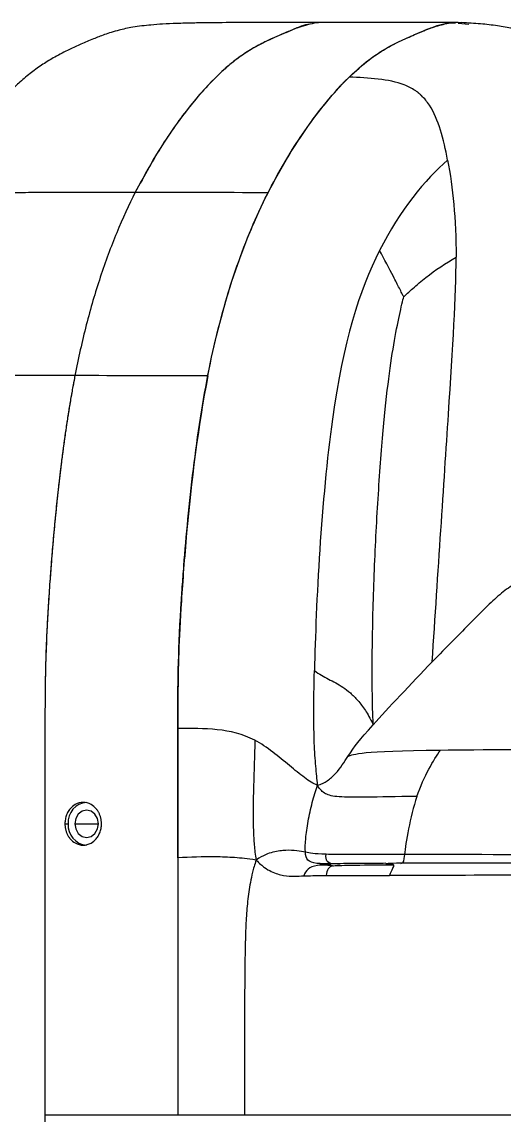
# Model space of a CAD drawing. Header units: millimetres. Extents: x 0 to 1189, y 0 to 841.
# Drawn here: x 651.6 to 682.7, y 315.5 to 385.9 of the extents above; entities that cross this region are included whole.
import ezdxf

# ---------------------------------------------------------------- set-up
doc = ezdxf.new("R2010")
doc.units = ezdxf.units.MM

msp = doc.modelspace()

# ---------------------------------------------------------------- linework, layer by layer
at = {"color": 7, "linetype": 'Continuous', "lineweight": 25}
for p, q in [((679.743, 385.8), (680.425, 385.746)), ((672.647, 338.621), (672.683, 338.675)), ((671.408, 331.684), (671.184, 331.687)), ((671.733, 331.689), (671.314, 331.682)), ((675.074, 331.731), (675.218, 331.731)), ((661.948, 315.527), (661.688, 315.527)), ((665.985, 315.527), (661.688, 315.527)), ((661.948, 315.527), (661.778, 315.527)), ((666.244, 315.527), (661.948, 315.527)), ((691.092, 315.527), (666.244, 315.527))]:
    msp.add_line(p, q, dxfattribs=at)
at = {"color": 8, "linetype": 'Continuous', "lineweight": 25}
for p, q in [((654.42, 334.277), (654.623, 334.277)), ((655.056, 334.277), (656.571, 334.277))]:
    msp.add_line(p, q, dxfattribs=at)
at = {"color": 7, "linetype": 'Continuous', "lineweight": 25, "flags": 128}
for points in [[(656.571, 334.277), (656.513, 334.612), (656.349, 334.896), (656.103, 335.085), (655.813, 335.152), (655.523, 335.085), (655.278, 334.896), (655.113, 334.612), (655.056, 334.277)], [(655.056, 334.277), (655.113, 333.942), (655.278, 333.658), (655.523, 333.469), (655.813, 333.402), (656.103, 333.469), (656.349, 333.658), (656.513, 333.942), (656.571, 334.277)], [(661.688, 332.093), (661.688, 330.605), (661.688, 329.332), (661.688, 328.143), (661.688, 326.905), (661.688, 326.085), (661.688, 323.554), (661.688, 320.669), (661.688, 319.91), (661.688, 318.678), (661.688, 317.11), (661.688, 315.527)]]:
    msp.add_lwpolyline(points, dxfattribs=at)
at = {"color": 7, "linetype": 'Continuous', "lineweight": 25}
for centre, start, end in [((655.913, 334.363), 94.40195, 183.81126), ((655.913, 334.191), 176.18874, 265.59805)]:
    msp.add_arc(centre, 1.293, start, end, dxfattribs=at)
for points, knots in [([(671.162, 385.854), (670.397, 385.854), (668.808, 385.853), (666.515, 385.846), (664.735, 385.835), (663.646, 385.824), (663.105, 385.816), (662.469, 385.804), (661.679, 385.785), (660.766, 385.745), (659.827, 385.678), (659.012, 385.58), (658.324, 385.451), (657.659, 385.294), (656.975, 385.074), (656.19, 384.766), (655.466, 384.452), (654.636, 384.083), (653.819, 383.665), (653, 383.164), (652.253, 382.63), (651.549, 382.047), (650.839, 381.381), (650.062, 380.566), (649.134, 379.473), (648.067, 378.048), (646.882, 376.257), (646.11, 374.818), (645.701, 374.055)], [0, 0, 0, 0, 0.06669, 0.13843, 0.198617, 0.219855, 0.231798, 0.242926, 0.271966, 0.295546, 0.314858, 0.344576, 0.356727, 0.368765, 0.401079, 0.43045, 0.466099, 0.500035, 0.544012, 0.579918, 0.61548, 0.652607, 0.685149, 0.727159, 0.779553, 0.842768, 0.916593, 1, 1, 1, 1]), ([(671.17, 385.847), (671.031, 385.845), (670.705, 385.839), (670.185, 385.742), (669.625, 385.584), (669.063, 385.373), (668.498, 385.134), (667.885, 384.865), (667.243, 384.571), (666.579, 384.219), (665.927, 383.813), (665.281, 383.343), (664.15, 382.396), (662.591, 380.694), (660.672, 378.072), (659.525, 375.971), (658.952, 374.923)], [0, 0, 0, 0, 0.030624, 0.07201, 0.115057, 0.155256, 0.198132, 0.242142, 0.293646, 0.343222, 0.393404, 0.443832, 0.494162, 0.662478, 0.831679, 1, 1, 1, 1]), ([(670.193, 385.735), (670.193, 385.735), (669.816, 385.695), (669.058, 385.361), (668.027, 384.934), (667.085, 384.497), (666.257, 384.034), (665.441, 383.473), (664.376, 382.596), (663.094, 381.263), (661.629, 379.392), (660.231, 377.307), (659.379, 375.718), (658.952, 374.923)], [0, 0, 0, 0, 0.000012, 0.089689, 0.183312, 0.25048, 0.319045, 0.38704, 0.454844, 0.591322, 0.727515, 0.863754, 1, 1, 1, 1]), ([(667.51, 374.91), (667.949, 375.726), (668.815, 377.338), (670.204, 379.399), (671.571, 381.144), (672.869, 382.522), (674.066, 383.529), (675.325, 384.341), (676.648, 384.953), (678.046, 385.528), (679.012, 385.867), (679.519, 385.819), (679.576, 385.813)], [0, 0, 0, 0, 0.131488, 0.259697, 0.380531, 0.489667, 0.584814, 0.668534, 0.783671, 0.886704, 0.987223, 1, 1, 1, 1]), ([(679.744, 385.843), (678.273, 385.846), (675.415, 385.852), (672.557, 385.853), (671.17, 385.854)], [0, 0, 0, 0, 0.514564, 1, 1, 1, 1]), ([(672.715, 382.328), (673.141, 382.719), (673.937, 383.45), (675.115, 384.212), (676.18, 384.742), (677.16, 385.167), (678.087, 385.555), (679.013, 385.793), (679.648, 385.886), (679.973, 385.836), (679.983, 385.835)], [0, 0, 0, 0, 0.18603, 0.347913, 0.491982, 0.623504, 0.747492, 0.869562, 0.996173, 1, 1, 1, 1]), ([(687.63, 383.87), (687.597, 383.886), (687.321, 384.018), (686.776, 384.246), (685.972, 384.584), (685.146, 384.904), (684.233, 385.205), (683.254, 385.453), (682.263, 385.635), (681.162, 385.766), (680.383, 385.813), (679.983, 385.838)], [0, 0, 0, 0, 0.016123, 0.132882, 0.263718, 0.406505, 0.550963, 0.658607, 0.767597, 0.880588, 1, 1, 1, 1]), ([(661.688, 340.405), (661.688, 342.761), (661.688, 344.867), (661.905, 348.438), (661.936, 348.911), (661.94, 348.97), (661.941, 348.98), (661.941, 348.981), (661.941, 348.984), (661.941, 348.992), (661.943, 349.014), (661.948, 349.086), (661.959, 349.258), (662, 349.85), (662.108, 351.328), (662.412, 354.853), (662.807, 358.208), (663.312, 361.458), (663.499, 362.522), (663.913, 364.564), (664.592, 367.504), (665.719, 370.961), (666.711, 373.252), (667.402, 374.718), (667.764, 375.42), (669.63, 378.773), (671.297, 380.938), (672.715, 382.328)], [0, 0, 0, 0, 0.125, 0.140625, 0.142578, 0.142822, 0.142822, 0.142944, 0.142944, 0.143066, 0.143555, 0.144531, 0.148438, 0.15625, 0.1875, 0.25, 0.375, 0.375, 0.4375, 0.4375, 0.5, 0.625, 0.6875, 0.6875, 0.75, 0.75, 1, 1, 1, 1]), ([(679.061, 376.991), (678.81, 378.337), (678.405, 379.923), (677.525, 381.01), (677.271, 381.238), (677.205, 381.293), (677.188, 381.306), (677.184, 381.309), (677.183, 381.31), (677.181, 381.312), (677.177, 381.316), (677.161, 381.328), (677.094, 381.381), (676.816, 381.579), (675.574, 382.201), (673.985, 382.271), (672.715, 382.328)], [0, 0, 0, 0, 0.5, 0.625, 0.65625, 0.664063, 0.666016, 0.666504, 0.666504, 0.666992, 0.666992, 0.667969, 0.671875, 0.6875, 0.75, 1, 1, 1, 1]), ([(658.952, 374.923), (658.532, 374.096), (658.132, 373.226), (657.378, 371.402), (657.025, 370.45), (656.37, 368.466), (656.07, 367.44), (655.525, 365.32), (655.281, 364.232), (655.064, 363.118)], [0, 0, 0, 0, 0.25, 0.25, 0.5, 0.5, 0.75, 0.75, 1, 1, 1, 1]), ([(658.952, 374.923), (658.532, 374.096), (658.132, 373.226), (657.378, 371.402), (657.025, 370.45), (656.37, 368.466), (656.07, 367.44), (655.525, 365.32), (655.281, 364.232), (655.064, 363.118)], [0, 0, 0, 0, 0.25, 0.25, 0.5, 0.5, 0.75, 0.75, 1, 1, 1, 1]), ([(674.673, 371.163), (673.355, 368.568), (671.837, 363.776), (670.741, 351.79), (670.535, 346.251), (670.484, 344.143)], [0, 0, 0, 0, 0.5, 0.75, 1, 1, 1, 1]), ([(676.233, 368.186), (676.209, 368.233), (676.122, 368.406), (675.898, 368.845), (675.439, 369.736), (674.991, 370.584), (674.673, 371.163)], [0, 0, 0, 0, 0.125, 0.25, 0.5, 1, 1, 1, 1]), ([(676.233, 368.186), (676.281, 368.233), (676.459, 368.406), (676.929, 368.837), (677.933, 369.682), (678.942, 370.369), (679.603, 370.734)], [0, 0, 0, 0, 0.125, 0.25, 0.5, 1, 1, 1, 1]), ([(674.27, 340.655), (674.237, 341.4), (674.207, 342.516), (674.198, 344.804), (674.233, 347.158), (674.328, 350.517), (674.531, 354.655), (674.969, 360.834), (675.466, 364.57), (675.901, 366.783), (676.122, 367.742), (676.209, 368.092), (676.233, 368.186)], [0, 0, 0, 0, 0.0625, 0.125, 0.1875, 0.25, 0.375, 0.5, 0.75, 0.875, 0.9375, 1, 1, 1, 1]), ([(655.064, 363.118), (655.039, 362.987), (654.988, 362.722), (654.914, 362.32), (654.841, 361.91), (654.769, 361.492), (654.698, 361.067), (654.629, 360.635), (654.56, 360.194), (654.493, 359.747), (654.427, 359.291), (654.362, 358.828), (654.298, 358.357), (654.235, 357.879), (654.135, 357.084), (654.001, 355.956), (653.846, 354.499), (653.703, 353.018), (653.575, 351.534), (653.46, 350.044), (653.326, 348.065), (653.219, 346.073), (653.159, 344.074), (653.139, 342.575), (653.136, 341.406), (653.135, 340.406), (653.135, 337.486), (653.135, 329.14), (653.134, 315.527), (653.135, 301.915), (653.135, 293.569), (653.135, 290.648), (653.136, 289.648), (653.139, 288.48), (653.159, 286.98), (653.219, 284.981), (653.326, 282.989), (653.46, 281.01), (653.575, 279.52), (653.703, 278.037), (653.846, 276.556), (654.001, 275.099), (654.151, 273.833), (654.287, 272.769), (654.406, 271.899), (654.529, 271.055), (654.656, 270.238), (654.788, 269.446), (654.922, 268.68), (655.017, 268.182), (655.064, 267.936)], [0, 0, 0, 0, 0.004415, 0.008894, 0.013438, 0.018049, 0.022725, 0.027469, 0.03228, 0.037158, 0.042105, 0.047121, 0.052206, 0.05736, 0.062585, 0.07786, 0.093606, 0.109147, 0.124979, 0.140623, 0.156222, 0.187366, 0.203115, 0.218716, 0.234167, 0.23957, 0.24993, 0.325297, 0.5, 0.674701, 0.750071, 0.760428, 0.765834, 0.781285, 0.796885, 0.812635, 0.843778, 0.859374, 0.875021, 0.89085, 0.906395, 0.922138, 0.937416, 0.947062, 0.956468, 0.965637, 0.974572, 0.983275, 0.99175, 1, 1, 1, 1]), ([(655.064, 363.118), (655.041, 362.997), (654.995, 362.757), (654.928, 362.397), (654.864, 362.041), (654.802, 361.687), (654.743, 361.338), (654.686, 360.992), (654.631, 360.651), (654.579, 360.315), (654.528, 359.983), (654.48, 359.657), (654.433, 359.336), (654.389, 359.02), (654.346, 358.71), (654.305, 358.406), (654.265, 358.108), (654.227, 357.816), (654.191, 357.531), (654.156, 357.251), (654.123, 356.978), (654.091, 356.712), (654.061, 356.452), (654.031, 356.198), (654.003, 355.952), (653.977, 355.711), (653.951, 355.478), (653.927, 355.251), (653.903, 355.031), (653.881, 354.817), (653.859, 354.61), (653.839, 354.41), (653.82, 354.216), (653.801, 354.029), (653.784, 353.848), (653.767, 353.674), (653.751, 353.506), (653.736, 353.345), (653.721, 353.19), (653.708, 353.041), (653.695, 352.898), (653.683, 352.762), (653.671, 352.632), (653.66, 352.508), (653.65, 352.39), (653.64, 352.278), (653.631, 352.172), (653.622, 352.071), (653.614, 351.977), (653.607, 351.888), (653.6, 351.805), (653.593, 351.728), (653.587, 351.656), (653.582, 351.59), (653.534, 350.998), (653.451, 349.912), (653.347, 348.369), (653.266, 346.937), (653.202, 345.501), (653.159, 344.053), (653.139, 342.562), (653.135, 341.079), (653.135, 339.28), (653.135, 336.192), (653.135, 331.735), (653.135, 324.523), (653.135, 319.084), (653.135, 315.527)], [0, 0, 0, 0, 0.008115, 0.016136, 0.024058, 0.031876, 0.039584, 0.04718, 0.054659, 0.062016, 0.069249, 0.076354, 0.083329, 0.090171, 0.096877, 0.103445, 0.109874, 0.116162, 0.122308, 0.12831, 0.134167, 0.13988, 0.145447, 0.150867, 0.156142, 0.161271, 0.166253, 0.17109, 0.175781, 0.180328, 0.18473, 0.18899, 0.193106, 0.197082, 0.200916, 0.204611, 0.208168, 0.211588, 0.214872, 0.218021, 0.221037, 0.22392, 0.226673, 0.229296, 0.231792, 0.23416, 0.236402, 0.23852, 0.240515, 0.242388, 0.24414, 0.245772, 0.247285, 0.24868, 0.249959, 0.284743, 0.317298, 0.347161, 0.374737, 0.407307, 0.437651, 0.467849, 0.499863, 0.54988, 0.660567, 0.778029, 1, 1, 1, 1]), ([(663.619, 363.103), (662.987, 359.858), (662.441, 355.292), (662.119, 351.422), (662.006, 349.955), (661.958, 349.264), (661.836, 347.349), (661.731, 345.195), (661.693, 343.012), (661.688, 341.496), (661.688, 340.823), (661.688, 340.365), (661.688, 340.131), (661.688, 337.994), (661.688, 335.307), (661.688, 333.071), (661.688, 332.44), (661.688, 332.236), (661.688, 331.844), (661.688, 330.9), (661.688, 329.492), (661.688, 328.11), (661.688, 327.214), (661.688, 326.585), (661.688, 326.253), (661.688, 324.51), (661.688, 322.853), (661.688, 320.19), (661.688, 319.273), (661.688, 317.414), (661.688, 316.47), (661.688, 315.527)], [0, 0, 0, 0, 0.125, 0.15625, 0.15625, 0.1875, 0.1875, 0.25, 0.3125, 0.34375, 0.359375, 0.359375, 0.375, 0.375, 0.5, 0.53125, 0.53125, 0.546875, 0.546875, 0.5625, 0.625, 0.6875, 0.71875, 0.71875, 0.75, 0.75, 0.875, 0.875, 0.9375, 0.9375, 1, 1, 1, 1]), ([(684.054, 349.848), (683.845, 349.807), (683.319, 349.705), (682.505, 349.139), (681.581, 348.253), (680.546, 347.222), (679.356, 346.03), (678.512, 345.16), (678.064, 344.698)], [0, 0, 0, 0, 0.095585, 0.240091, 0.390401, 0.565366, 0.769023, 1, 1, 1, 1]), ([(670.686, 336.748), (670.666, 336.971), (670.631, 337.33), (670.569, 337.981), (670.516, 338.671), (670.459, 339.725), (670.433, 341.311), (670.458, 343.089), (670.484, 344.143)], [0, 0, 0, 0, 0.125, 0.25, 0.375, 0.5, 0.75, 1, 1, 1, 1]), ([(670.484, 344.143), (670.78, 343.909), (671.393, 343.571), (672.154, 343.208), (672.799, 342.71), (673.273, 342.242), (673.778, 341.575), (674.059, 341.096), (674.27, 340.655)], [0, 0, 0, 0, 0.25, 0.5, 0.625, 0.75, 0.875, 1, 1, 1, 1]), ([(666.648, 339.648), (666.628, 338.422), (666.533, 336.426), (666.533, 334.151), (666.598, 332.911), (666.668, 332.301), (666.731, 331.946)], [0, 0, 0, 0, 0.5, 0.75, 0.875, 1, 1, 1, 1]), ([(670.686, 336.748), (670.533, 336.812), (670.292, 336.936), (669.846, 337.239), (669.38, 337.605), (668.706, 338.165), (667.816, 338.912), (667.04, 339.441), (666.648, 339.648)], [0, 0, 0, 0, 0.125, 0.25, 0.375, 0.5, 0.75, 1, 1, 1, 1]), ([(670.686, 336.748), (670.798, 336.783), (671.016, 336.865), (671.418, 337.098), (672.032, 337.657), (672.419, 338.272), (672.638, 338.607)], [0, 0, 0, 0, 0.125, 0.25, 0.5, 1, 1, 1, 1]), ([(672.593, 338.538), (672.608, 338.561), (672.625, 338.589), (672.644, 338.616), (672.647, 338.621)], [0, 0, 0, 0, 0.816464, 1, 1, 1, 1]), ([(678.591, 339.023), (683.773, 339.09), (698.737, 339.028), (704.746, 338.928), (706.035, 338.722), (706.449, 338.574), (706.57, 338.503), (706.602, 338.482)], [0, 0, 0, 0, 0.5, 0.75, 0.875, 0.9375, 1, 1, 1, 1]), ([(669.899, 332.453), (669.883, 332.686), (669.904, 333.293), (670.035, 334.232), (670.198, 335.044), (670.34, 335.642), (670.505, 336.238), (670.611, 336.56), (670.686, 336.748)], [0, 0, 0, 0, 0.25, 0.5, 0.625, 0.75, 0.875, 1, 1, 1, 1]), ([(677.081, 336.033), (675.715, 336.02), (673.63, 335.981), (672.218, 335.981), (671.532, 336.074), (671.183, 336.198), (670.922, 336.407), (670.785, 336.591), (670.686, 336.748)], [0, 0, 0, 0, 0.25, 0.5, 0.625, 0.75, 0.875, 1, 1, 1, 1]), ([(656.771, 334.277), (656.77, 334.306), (656.769, 334.363), (656.762, 334.449), (656.751, 334.535), (656.734, 334.621), (656.713, 334.706), (656.687, 334.791), (656.655, 334.873), (656.619, 334.954), (656.578, 335.033), (656.532, 335.109), (656.482, 335.181), (656.357, 335.338), (656.081, 335.569), (655.594, 335.701), (655.108, 335.568), (654.817, 335.323), (654.671, 335.131), (654.593, 335), (654.529, 334.862), (654.48, 334.719), (654.446, 334.572), (654.424, 334.425), (654.422, 334.326), (654.42, 334.277)], [0, 0, 0, 0, 0.019885, 0.039955, 0.06021, 0.080651, 0.101278, 0.12209, 0.143088, 0.164271, 0.185641, 0.207196, 0.228936, 0.250863, 0.35657, 0.500054, 0.645131, 0.749225, 0.786813, 0.823813, 0.860226, 0.896051, 0.931288, 0.965937, 1, 1, 1, 1]), ([(654.42, 334.277), (654.421, 334.249), (654.422, 334.192), (654.429, 334.106), (654.44, 334.02), (654.457, 333.934), (654.478, 333.849), (654.504, 333.765), (654.535, 333.682), (654.571, 333.601), (654.612, 333.522), (654.658, 333.446), (654.709, 333.373), (654.832, 333.218), (655.107, 332.987), (655.593, 332.853), (656.081, 332.985), (656.372, 333.229), (656.52, 333.423), (656.598, 333.553), (656.661, 333.691), (656.711, 333.834), (656.745, 333.981), (656.767, 334.129), (656.769, 334.228), (656.771, 334.277)], [0, 0, 0, 0, 0.019795, 0.039792, 0.059991, 0.080392, 0.100994, 0.121798, 0.142804, 0.164012, 0.185422, 0.207033, 0.228847, 0.250863, 0.354673, 0.50003, 0.643265, 0.749224, 0.786669, 0.823573, 0.859938, 0.895763, 0.931048, 0.965794, 1, 1, 1, 1]), ([(666.731, 331.946), (666.438, 331.99), (665.981, 332.045), (665.132, 332.119), (663.703, 332.171), (662.494, 332.124), (661.688, 332.093)], [0, 0, 0, 0, 0.125, 0.25, 0.5, 1, 1, 1, 1]), ([(669.899, 332.453), (669.588, 332.515), (669.055, 332.606), (668.257, 332.541), (667.821, 332.455), (667.34, 332.309), (666.976, 332.11), (666.731, 331.946)], [0, 0, 0, 0, 0.5, 0.625, 0.75, 0.875, 1, 1, 1, 1]), ([(671.549, 331.724), (671.513, 331.732), (671.401, 331.766), (671.229, 331.908), (671.22, 332.118), (671.231, 332.314)], [0, 0, 0, 0, 0.25, 0.5, 1, 1, 1, 1]), ([(707.022, 331.125), (706.893, 331.284), (706.699, 331.504), (706.196, 331.71), (705.612, 331.873), (704.062, 332.109), (698.072, 332.26), (681.819, 332.294), (676.275, 332.295)], [0, 0, 0, 0, 0.0625, 0.125, 0.1875, 0.25, 0.5, 1, 1, 1, 1]), ([(666.731, 331.946), (666.624, 331.627), (666.49, 331.144), (666.306, 330.287), (666.167, 329.291), (666.091, 328.27), (666.058, 327.504), (666.045, 327.102), (666.039, 326.897), (666.036, 326.792), (666.035, 326.74), (666.034, 326.713), (666.034, 326.7), (666.033, 326.695), (666.033, 326.691), (666.033, 326.688), (666.009, 325.721), (665.985, 323.509), (665.985, 319.644), (665.985, 316.899), (665.985, 315.527)], [0, 0, 0, 0, 0.03125, 0.0625, 0.125, 0.1875, 0.21875, 0.234375, 0.242188, 0.246094, 0.248047, 0.249023, 0.249512, 0.249756, 0.249756, 0.25, 0.25, 0.5, 0.75, 1, 1, 1, 1]), ([(666.731, 331.946), (666.951, 331.714), (667.279, 331.442), (667.857, 331.109), (668.765, 330.856), (669.425, 330.907), (669.8, 330.924)], [0, 0, 0, 0, 0.125, 0.25, 0.5, 1, 1, 1, 1]), ([(671.549, 331.724), (671.497, 331.72), (671.325, 331.71), (670.99, 331.703), (670.798, 331.717), (670.637, 331.724)], [0, 0, 0, 0, 0.25, 0.5, 1, 1, 1, 1]), ([(671.64, 331.572), (671.591, 331.578), (671.428, 331.596), (671.083, 331.62), (670.855, 331.613), (670.676, 331.603)], [0, 0, 0, 0, 0.25, 0.5, 1, 1, 1, 1]), ([(671.64, 331.572), (671.608, 331.56), (671.503, 331.514), (671.323, 331.347), (671.269, 331.131), (671.237, 330.941)], [0, 0, 0, 0, 0.25, 0.5, 1, 1, 1, 1]), ([(671.549, 331.724), (671.737, 331.715), (671.932, 331.706), (672.127, 331.704), (672.134, 331.704)], [0, 0, 0, 0, 0.963866, 1, 1, 1, 1]), ([(671.64, 331.572), (671.717, 331.578), (672.023, 331.597), (673.066, 331.626), (674.399, 331.63), (675.572, 331.634)], [0, 0, 0, 0, 0.25, 0.5, 1, 1, 1, 1]), ([(675.086, 331.732), (674.613, 331.73), (673.786, 331.727), (672.655, 331.72), (672, 331.702), (671.723, 331.694)], [0, 0, 0, 0, 0.435135, 0.760951, 1, 1, 1, 1]), ([(700.827, 331.591), (700.445, 331.607), (699.583, 331.643), (698.141, 331.674), (696.351, 331.699), (694.165, 331.718), (691.863, 331.73), (689.526, 331.737), (687.25, 331.741), (684.839, 331.742), (682.348, 331.742), (679.852, 331.74), (677.485, 331.736), (675.941, 331.733), (675.22, 331.731)], [0, 0, 0, 0, 0.0429871, 0.0967485, 0.1643849, 0.2490894, 0.3513123, 0.4342714, 0.5244129, 0.6202815, 0.7197474, 0.8197685, 0.9158441, 1, 1, 1, 1]), ([(699.271, 330.469), (699.209, 330.488), (698.985, 330.558), (698.369, 330.706), (696.88, 330.919), (691.609, 331.01), (679.592, 330.953), (675.323, 330.943)], [0, 0, 0, 0, 0.0625, 0.125, 0.25, 0.5, 1, 1, 1, 1])]:
    msp.add_open_spline(points, degree=3, knots=knots, dxfattribs=at)
for points in [[(679.061, 376.991), (677.615, 375.752), (675.991, 373.757), (674.673, 371.163)], [(679.061, 376.991), (679.396, 375.196), (679.601, 373.264), (679.603, 370.734)], [(658.952, 374.923), (661.632, 374.921), (664.571, 374.916), (667.51, 374.91)], [(663.619, 363.103), (664.538, 367.823), (665.871, 371.681), (667.51, 374.91)], [(678.064, 344.698), (678.443, 350.447), (679.202, 361.946), (679.605, 368.204), (679.603, 370.734)], [(663.619, 363.103), (660.681, 363.109), (657.743, 363.115), (655.064, 363.118)], [(678.064, 344.698), (676.719, 343.303), (675.181, 341.662), (674.27, 340.655)], [(672.638, 338.607), (673.077, 339.278), (673.359, 339.649), (674.27, 340.655)], [(666.648, 339.648), (665.863, 340.061), (664.257, 340.425), (662.545, 340.412), (661.688, 340.405)], [(661.688, 332.093), (661.688, 334.392), (661.688, 337.714), (661.688, 340.405)], [(672.638, 338.607), (673.024, 338.782), (673.41, 338.957), (678.591, 339.023)], [(677.081, 336.033), (677.307, 336.699), (677.859, 337.874), (678.385, 338.702), (678.591, 339.023)], [(677.081, 336.033), (676.855, 335.368), (676.502, 333.881), (676.323, 332.675), (676.275, 332.295)], [(670.637, 331.724), (670.072, 331.799), (669.932, 331.986), (669.899, 332.453)], [(671.231, 332.314), (670.408, 332.338), (670.211, 332.39), (669.899, 332.453)], [(676.275, 332.295), (673.503, 332.295), (672.054, 332.29), (671.231, 332.314)], [(676.275, 332.295), (676.228, 331.915), (676.223, 331.757), (676.031, 331.7)], [(670.676, 331.603), (670.111, 331.498), (669.93, 331.3), (669.8, 330.924)], [(675.572, 331.634), (675.605, 331.529), (675.443, 331.324), (675.323, 330.943)], [(669.8, 330.924), (670.174, 330.941), (670.483, 330.942), (671.237, 330.941)], [(671.237, 330.941), (671.991, 330.941), (673.189, 330.938), (675.323, 330.943)], [(661.688, 315.527), (658.75, 315.527), (655.813, 315.527), (653.135, 315.527)], [(699.011, 315.527), (697.018, 315.527), (694.014, 315.527), (671.466, 315.527), (669.753, 315.527), (667.329, 315.527), (665.985, 315.527)], [(699.011, 315.527), (697.018, 315.527), (694.014, 315.527), (671.466, 315.527), (669.753, 315.527), (667.329, 315.527), (665.985, 315.527)]]:
    msp.add_open_spline(points, degree=3, dxfattribs=at)
at = {"color": 8, "linetype": 'Continuous', "lineweight": 25}
for points, knots in [([(645.712, 374.021), (645.72, 374.056), (645.771, 374.28), (646.235, 374.56), (647.162, 374.781), (648.402, 374.863), (649.896, 374.902), (651.185, 374.911), (652.331, 374.916), (653.243, 374.92), (654.273, 374.922), (655.367, 374.924), (656.517, 374.924), (657.719, 374.924), (658.536, 374.924), (658.952, 374.923)], [0, 0, 0, 0, 0.01096, 0.069327, 0.142628, 0.243993, 0.343777, 0.468003, 0.52123, 0.590175, 0.664038, 0.742386, 0.824785, 0.910801, 1, 1, 1, 1]), ([(655.064, 363.118), (654.449, 363.119), (653.253, 363.12), (651.519, 363.121), (649.913, 363.121), (648.565, 363.12), (647.552, 363.118), (646.604, 363.115), (645.625, 363.109), (644.398, 363.089), (643.28, 363.048), (642.386, 362.934), (641.984, 362.764), (641.993, 362.629), (641.995, 362.59)], [0, 0, 0, 0, 0.129575, 0.251735, 0.365066, 0.468154, 0.536363, 0.579207, 0.668964, 0.744254, 0.844092, 0.916706, 0.975858, 1, 1, 1, 1]), ([(671.184, 331.687), (671.149, 331.688), (670.962, 331.69), (670.783, 331.708), (670.637, 331.724)], [0, 0, 0, 0, 0.188245, 1, 1, 1, 1]), ([(671.727, 331.694), (671.718, 331.694), (671.509, 331.688), (671.143, 331.67), (670.819, 331.624), (670.676, 331.603)], [0, 0, 0, 0, 0.02432, 0.569218, 1, 1, 1, 1]), ([(675.218, 331.731), (675.339, 331.729), (675.421, 331.721), (675.533, 331.689), (675.562, 331.666), (675.572, 331.634)], [0, 0, 0, 0, 0.5, 0.5, 1, 1, 1, 1])]:
    msp.add_open_spline(points, degree=3, knots=knots, dxfattribs=at)

doc.saveas('drawing.dxf')
